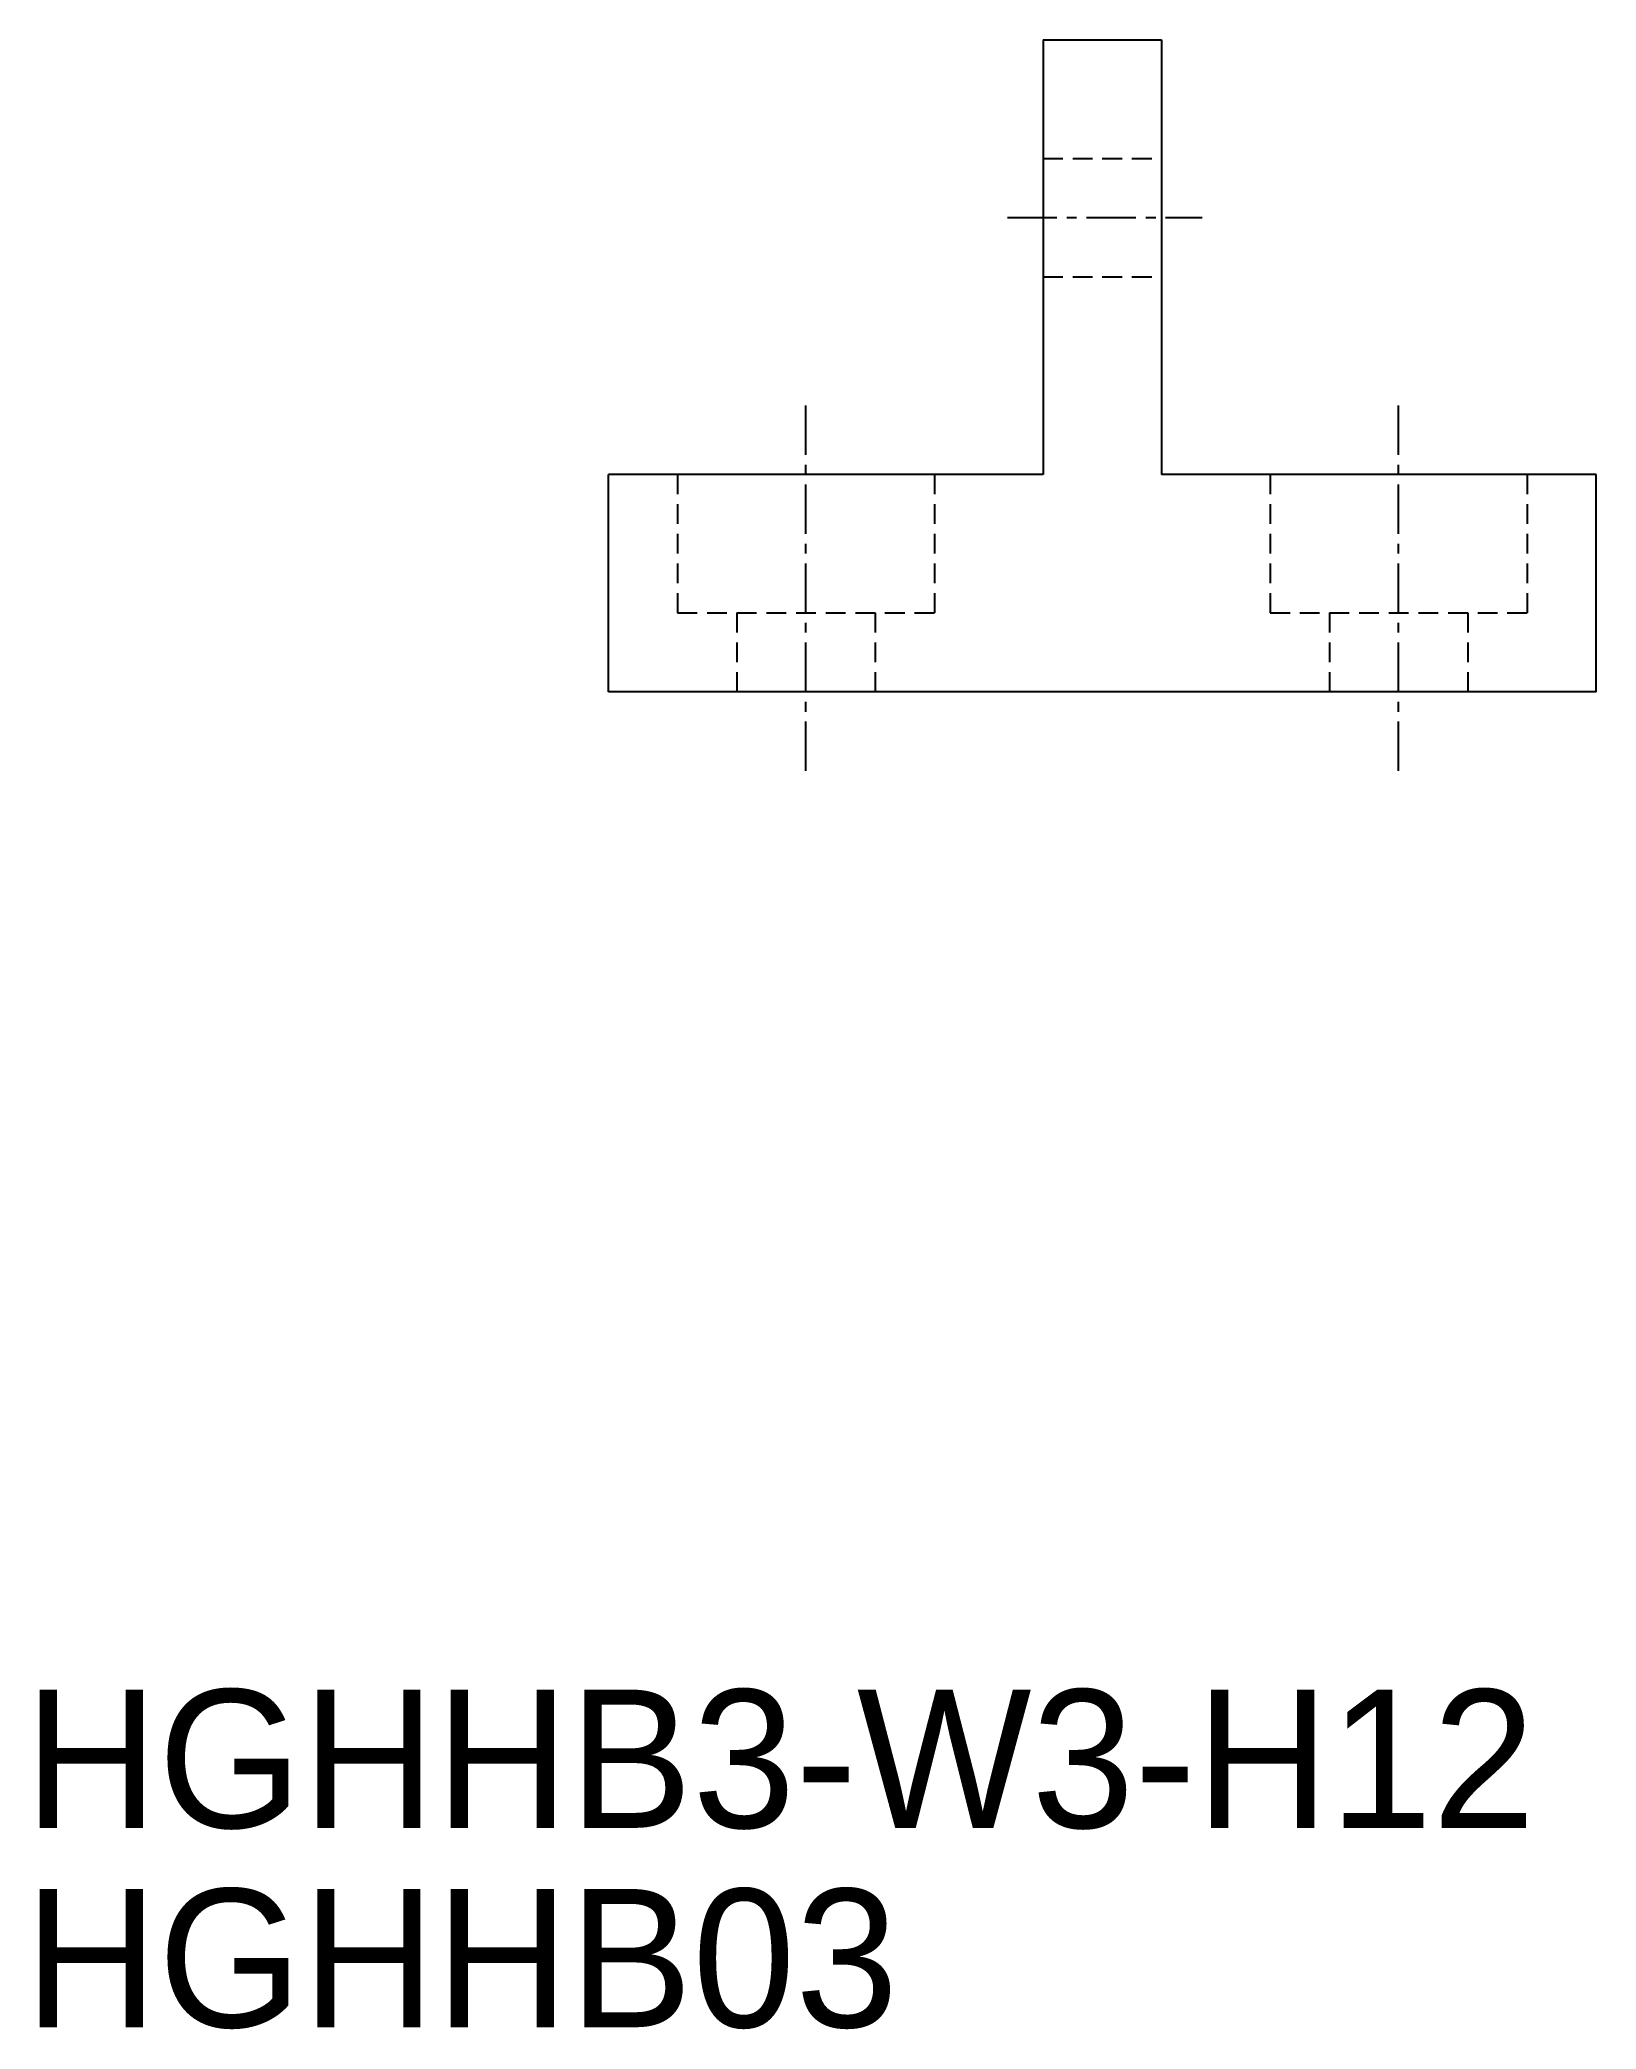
# Model space of a CAD drawing. Extents: x 7 to 110, y 4 to 57.
# Drawn here: x 6.7 to 46.1, y 4.5 to 54.8 of the extents above.
import ezdxf

# ---------------------------------------------------------------- set-up
doc = ezdxf.new("R2010")
doc.units = 0
doc.linetypes.add('CENTER', pattern=[2, 1.25, -0.25, 0.25, -0.25])
doc.linetypes.add('DASHED', pattern=[0.75, 0.5, -0.25])
doc.layers.get('0').update_dxf_attribs({"linetype": 'CONTINUOUS'})
doc.layers.add('CENTER', color=1, linetype='CENTER')

msp = doc.modelspace()

# ---------------------------------------------------------------- linework, layer by layer
at = {"color": 7, "linetype": 'CONTINUOUS'}
for p, q in [((32.113, 54.819), (35.113, 54.819)), ((32.113, 54.819), (32.113, 43.819)), ((35.113, 54.819), (35.113, 43.819)), ((32.113, 43.819), (21.113, 43.819)), ((21.113, 38.319), (21.113, 43.819)), ((46.113, 43.819), (35.113, 43.819)), ((46.113, 38.319), (46.113, 43.819)), ((46.113, 38.319), (21.113, 38.319))]:
    msp.add_line(p, q, dxfattribs=at)
at = {"color": 3, "linetype": 'DASHED'}
for p, q in [((32.113, 51.819), (35.113, 51.819)), ((32.113, 48.819), (35.113, 48.819)), ((22.863, 43.819), (22.863, 40.319)), ((29.363, 43.819), (29.363, 40.319)), ((37.863, 43.819), (37.863, 40.319)), ((44.363, 43.819), (44.363, 40.319)), ((22.863, 40.319), (29.363, 40.319)), ((24.363, 40.319), (24.363, 38.319)), ((27.863, 40.319), (27.863, 38.319)), ((37.863, 40.319), (44.363, 40.319)), ((39.363, 40.319), (39.363, 38.319)), ((42.863, 40.319), (42.863, 38.319))]:
    msp.add_line(p, q, dxfattribs=at)
at = {"layer": 'CENTER', "color": 1, "linetype": 'CENTER'}
for p, q in [((31.214, 50.319), (36.143, 50.319)), ((26.113, 36.319), (26.113, 45.819)), ((41.113, 36.319), (41.113, 45.819))]:
    msp.add_line(p, q, dxfattribs=at)

# ---------------------------------------------------------------- texts
at = {"color": 7, "linetype": 'CONTINUOUS'}
for s, p in [('HGHHB3-W3-H12', (6.339, 9.578)), ('HGHHB03', (6.339, 4.534))]:
    msp.add_text(s, height=3.5, dxfattribs=at).set_placement(p)

doc.saveas('drawing.dxf')
